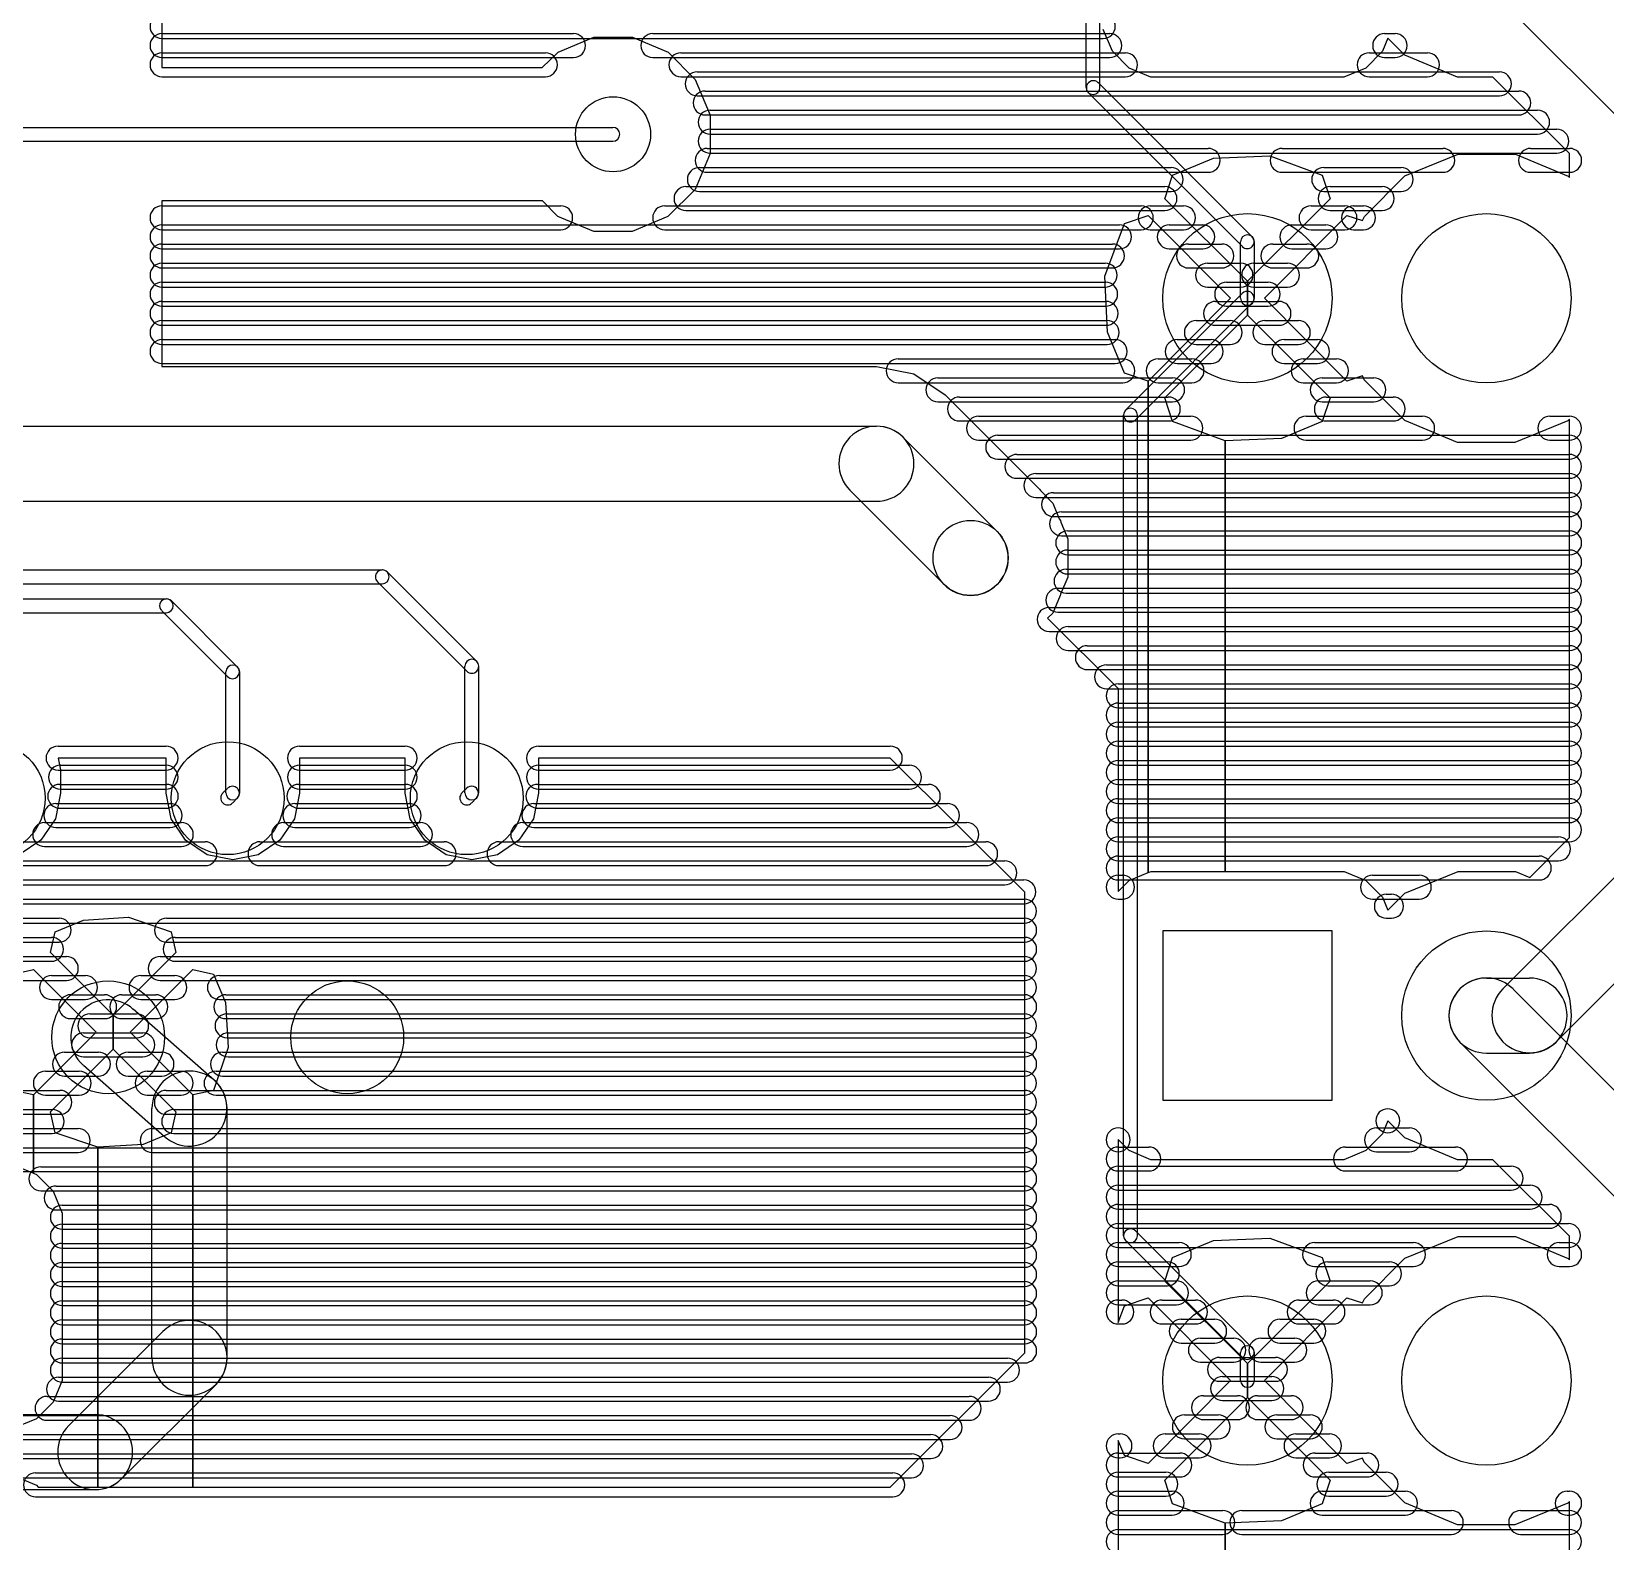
# Model space of a CAD drawing. Extents: x 25909 to 94169, y 14485 to 72115.
# Drawn here: x 76504 to 83089, y 18123 to 24439 of the extents above; entities that cross this region are included whole.
import ezdxf

# ---------------------------------------------------------------- set-up
doc = ezdxf.new("R2010")
doc.units = 0
doc.layers.add('BLACK', color=1, linetype='CONTINUOUS')

msp = doc.modelspace()

# ---------------------------------------------------------------- linework, layer by layer
at = {"layer": 'BLACK'}
for p, q in [((77050, 68150), (77050, 24288)), ((80916, 24205), (80916, 27205)), ((80974, 24205), (80974, 27205)), ((83234, 23986), (82480, 24740)), ((81026, 24356), (80988, 24448)), ((77050, 24430), (78772, 24430)), ((77050, 24430), (78772, 24430)), ((77050, 24410), (80988, 24410)), ((77050, 24410), (80988, 24410)), ((78708, 24353), (78857, 24415)), ((78857, 24415), (79018, 24415)), ((79018, 24415), (79168, 24353)), ((79103, 24430), (81015, 24430)), ((79103, 24430), (81015, 24430)), ((82178, 24411), (82156, 24356)), ((82165, 24430), (82209, 24430)), ((82165, 24430), (82209, 24430)), ((82249, 24340), (82178, 24411)), ((77050, 24350), (78654, 24350)), ((77050, 24350), (78654, 24350)), ((77050, 24330), (78772, 24330)), ((77050, 24330), (78772, 24330)), ((78641, 24288), (78708, 24353)), ((79103, 24330), (81015, 24330)), ((79103, 24330), (81015, 24330)), ((79168, 24353), (79281, 24238)), ((79221, 24350), (81081, 24350)), ((79221, 24350), (81081, 24350)), ((81096, 24286), (81026, 24356)), ((82156, 24356), (82086, 24286)), ((82100, 24350), (82344, 24350)), ((82100, 24350), (82344, 24350)), ((82165, 24330), (82209, 24330)), ((82165, 24330), (82209, 24330)), ((82470, 24248), (82249, 24340)), ((77050, 24288), (78641, 24288)), ((77050, 24250), (78654, 24250)), ((77050, 24250), (78654, 24250)), ((79221, 24250), (81081, 24250)), ((79221, 24250), (81081, 24250)), ((79281, 24238), (79343, 24089)), ((79289, 24270), (82645, 24270)), ((79289, 24270), (82645, 24270)), ((81187, 24248), (81096, 24286)), ((81994, 24248), (81187, 24248)), ((82086, 24286), (81994, 24248)), ((82100, 24250), (82344, 24250)), ((82100, 24250), (82344, 24250)), ((82618, 24248), (82470, 24248)), ((82939, 23928), (82618, 24248)), ((79289, 24170), (82645, 24170)), ((79289, 24170), (82645, 24170)), ((79322, 24190), (82726, 24190)), ((79322, 24190), (82726, 24190)), ((81570, 23539), (80925, 24184)), ((81611, 23580), (80966, 24225)), ((79343, 24110), (82805, 24110)), ((79343, 24110), (82805, 24110)), ((74428, 24038), (78936, 24038)), ((79322, 24090), (82726, 24090)), ((79322, 24090), (82726, 24090)), ((79343, 24089), (79343, 23928)), ((74428, 23980), (78936, 23980)), ((79343, 24030), (82885, 24030)), ((79343, 24030), (82885, 24030)), ((79343, 24010), (82805, 24010)), ((79343, 24010), (82805, 24010)), ((79343, 23928), (79281, 23778)), ((79331, 23950), (81427, 23950)), ((79331, 23950), (81427, 23950)), ((79343, 23930), (82885, 23930)), ((79343, 23930), (82885, 23930)), ((81278, 23838), (81449, 23909)), ((81449, 23909), (81684, 23919)), ((81684, 23919), (81904, 23838)), ((81736, 23950), (82408, 23950)), ((81736, 23950), (82408, 23950)), ((82250, 23835), (82472, 23926)), ((82472, 23926), (82712, 23926)), ((82712, 23926), (82933, 23834)), ((82775, 23950), (82939, 23950)), ((82775, 23950), (82939, 23950)), ((82939, 23828), (82939, 23928)), ((79298, 23870), (81272, 23870)), ((79298, 23870), (81272, 23870)), ((79331, 23850), (81427, 23850)), ((79331, 23850), (81427, 23850)), ((81245, 23739), (81278, 23838)), ((81736, 23850), (82408, 23850)), ((81736, 23850), (82408, 23850)), ((81904, 23838), (81937, 23739)), ((81910, 23870), (82234, 23870)), ((81910, 23870), (82234, 23870)), ((82775, 23850), (82939, 23850)), ((82775, 23850), (82939, 23850)), ((79281, 23778), (79166, 23665)), ((79242, 23790), (81246, 23790)), ((79242, 23790), (81246, 23790)), ((81937, 23790), (82155, 23790)), ((81937, 23790), (82155, 23790)), ((82080, 23665), (82250, 23835)), ((82933, 23834), (82939, 23828)), ((78642, 23730), (77050, 23730)), ((77050, 23730), (77050, 23038)), ((77050, 23710), (78718, 23710)), ((77050, 23710), (78718, 23710)), ((78706, 23665), (78642, 23730)), ((79153, 23710), (81147, 23710)), ((79153, 23710), (81147, 23710)), ((79298, 23770), (81272, 23770)), ((79298, 23770), (81272, 23770)), ((81184, 23710), (81324, 23710)), ((81184, 23710), (81324, 23710)), ((81591, 23394), (81245, 23739)), ((81937, 23739), (81591, 23394)), ((81857, 23710), (81999, 23710)), ((81857, 23710), (81999, 23710)), ((81910, 23770), (82234, 23770)), ((81910, 23770), (82234, 23770)), ((82035, 23710), (82077, 23710)), ((82035, 23710), (82077, 23710)), ((78856, 23603), (78706, 23665)), ((79166, 23665), (79017, 23603)), ((79242, 23690), (81246, 23690)), ((79242, 23690), (81246, 23690)), ((81076, 23636), (81175, 23669)), ((81175, 23669), (81520, 23323)), ((81662, 23323), (82007, 23669)), ((81937, 23690), (82155, 23690)), ((81937, 23690), (82155, 23690)), ((82007, 23669), (82072, 23648)), ((82072, 23648), (82080, 23665)), ((77050, 23630), (81056, 23630)), ((77050, 23630), (81056, 23630)), ((77050, 23610), (78718, 23610)), ((77050, 23610), (78718, 23610)), ((79017, 23603), (78856, 23603)), ((79153, 23610), (81147, 23610)), ((79153, 23610), (81147, 23610)), ((80995, 23416), (81076, 23636)), ((81184, 23610), (81324, 23610)), ((81184, 23610), (81324, 23610)), ((81264, 23630), (81404, 23630)), ((81264, 23630), (81404, 23630)), ((81777, 23630), (81919, 23630)), ((81777, 23630), (81919, 23630)), ((81857, 23610), (81999, 23610)), ((81857, 23610), (81999, 23610)), ((82035, 23610), (82077, 23610)), ((82035, 23610), (82077, 23610)), ((77050, 23550), (81026, 23550)), ((77050, 23550), (81026, 23550)), ((77050, 23530), (81056, 23530)), ((77050, 23530), (81056, 23530)), ((81264, 23530), (81404, 23530)), ((81264, 23530), (81404, 23530)), ((81344, 23550), (81484, 23550)), ((81344, 23550), (81484, 23550)), ((81562, 23323), (81562, 23559)), ((81620, 23323), (81620, 23559)), ((81697, 23550), (81839, 23550)), ((81697, 23550), (81839, 23550)), ((81777, 23530), (81919, 23530)), ((81777, 23530), (81919, 23530)), ((77050, 23470), (80996, 23470)), ((77050, 23470), (80996, 23470)), ((77050, 23450), (81026, 23450)), ((77050, 23450), (81026, 23450)), ((81344, 23450), (81484, 23450)), ((81344, 23450), (81484, 23450)), ((81424, 23470), (81564, 23470)), ((81424, 23470), (81564, 23470)), ((81617, 23470), (81759, 23470)), ((81617, 23470), (81759, 23470)), ((81697, 23450), (81839, 23450)), ((81697, 23450), (81839, 23450)), ((77050, 23390), (80998, 23390)), ((77050, 23390), (80998, 23390)), ((81005, 23181), (80995, 23416)), ((81504, 23390), (81678, 23390)), ((81504, 23390), (81678, 23390)), ((81591, 23252), (81591, 23394)), ((81591, 23394), (81591, 23252)), ((77050, 23370), (80996, 23370)), ((77050, 23370), (80996, 23370)), ((81082, 22856), (81569, 23343)), ((81520, 23323), (81175, 22977)), ((81424, 23370), (81564, 23370)), ((81424, 23370), (81564, 23370)), ((81617, 23370), (81759, 23370)), ((81617, 23370), (81759, 23370)), ((82007, 22977), (81662, 23323)), ((77050, 23310), (81000, 23310)), ((77050, 23310), (81000, 23310)), ((77050, 23290), (80998, 23290)), ((77050, 23290), (80998, 23290)), ((81123, 22815), (81610, 23302)), ((81245, 22907), (81591, 23252)), ((81457, 23310), (81723, 23310)), ((81457, 23310), (81723, 23310)), ((81504, 23290), (81678, 23290)), ((81504, 23290), (81678, 23290)), ((81591, 23252), (81937, 22907)), ((77050, 23230), (81004, 23230)), ((77050, 23230), (81004, 23230)), ((77050, 23210), (81000, 23210)), ((77050, 23210), (81000, 23210)), ((81076, 23010), (81005, 23181)), ((81377, 23230), (81519, 23230)), ((81377, 23230), (81519, 23230)), ((81457, 23210), (81723, 23210)), ((81457, 23210), (81723, 23210)), ((81664, 23230), (81804, 23230)), ((81664, 23230), (81804, 23230)), ((77050, 23150), (81038, 23150)), ((77050, 23150), (81038, 23150)), ((77050, 23130), (81004, 23130)), ((77050, 23130), (81004, 23130)), ((81297, 23150), (81439, 23150)), ((81297, 23150), (81439, 23150)), ((81377, 23130), (81519, 23130)), ((81377, 23130), (81519, 23130)), ((81664, 23130), (81804, 23130)), ((81664, 23130), (81804, 23130)), ((81744, 23150), (81884, 23150)), ((81744, 23150), (81884, 23150)), ((77050, 23050), (81038, 23050)), ((77050, 23050), (81038, 23050)), ((80130, 23070), (81070, 23070)), ((80130, 23070), (81070, 23070)), ((81217, 23070), (81359, 23070)), ((81217, 23070), (81359, 23070)), ((81297, 23050), (81439, 23050)), ((81297, 23050), (81439, 23050)), ((81744, 23050), (81884, 23050)), ((81744, 23050), (81884, 23050)), ((81824, 23070), (81964, 23070)), ((81824, 23070), (81964, 23070)), ((77050, 23038), (80039, 23038)), ((80039, 23038), (80195, 23007)), ((80195, 23007), (80327, 22919)), ((80296, 22990), (81278, 22990)), ((80296, 22990), (81278, 22990)), ((81175, 22977), (81076, 23010)), ((81904, 22990), (82120, 22990)), ((81904, 22990), (82120, 22990)), ((82072, 22999), (82007, 22977)), ((82079, 22982), (82072, 22999)), ((82249, 22812), (82079, 22982)), ((80130, 22970), (81070, 22970)), ((80130, 22970), (81070, 22970)), ((80327, 22919), (80721, 22525)), ((81175, 20921), (81175, 22977)), ((81175, 22977), (81175, 20921)), ((81217, 22970), (81359, 22970)), ((81217, 22970), (81359, 22970)), ((81824, 22970), (81964, 22970)), ((81824, 22970), (81964, 22970)), ((80296, 22890), (81278, 22890)), ((80296, 22890), (81278, 22890)), ((80386, 22910), (81260, 22910)), ((80386, 22910), (81260, 22910)), ((81278, 22808), (81245, 22907)), ((81937, 22907), (81904, 22808)), ((81904, 22890), (82120, 22890)), ((81904, 22890), (82120, 22890)), ((81921, 22910), (82201, 22910)), ((81921, 22910), (82201, 22910)), ((73503, 22788), (80039, 22788)), ((80386, 22810), (81260, 22810)), ((80386, 22810), (81260, 22810)), ((80466, 22830), (81354, 22830)), ((80466, 22830), (81354, 22830)), ((81073, 19402), (81073, 22834)), ((81131, 19402), (81131, 22834)), ((81498, 22727), (81278, 22808)), ((81904, 22808), (81733, 22737)), ((81836, 22830), (82324, 22830)), ((81836, 22830), (82324, 22830)), ((81921, 22810), (82201, 22810)), ((81921, 22810), (82201, 22810)), ((82470, 22720), (82249, 22812)), ((82932, 22811), (82710, 22720)), ((82856, 22830), (82938, 22830)), ((82856, 22830), (82938, 22830)), ((82939, 22818), (82932, 22811)), ((82939, 21067), (82939, 22818)), ((80150, 22742), (80544, 22348)), ((80466, 22730), (81354, 22730)), ((80466, 22730), (81354, 22730)), ((80546, 22750), (82938, 22750)), ((80546, 22750), (82938, 22750)), ((81733, 22737), (81498, 22727)), ((81498, 20926), (81498, 22727)), ((81498, 22727), (81498, 20926)), ((81836, 22730), (82324, 22730)), ((81836, 22730), (82324, 22730)), ((82710, 22720), (82470, 22720)), ((82856, 22730), (82938, 22730)), ((82856, 22730), (82938, 22730)), ((80626, 22670), (82938, 22670)), ((80626, 22670), (82938, 22670)), ((80546, 22650), (82938, 22650)), ((80546, 22650), (82938, 22650)), ((80706, 22590), (82938, 22590)), ((80706, 22590), (82938, 22590)), ((80626, 22570), (82938, 22570)), ((80626, 22570), (82938, 22570)), ((80721, 22525), (80725, 22519)), ((73503, 22474), (80039, 22474)), ((79928, 22520), (80322, 22126)), ((80706, 22490), (82938, 22490)), ((80706, 22490), (82938, 22490)), ((80725, 22519), (80777, 22466)), ((80777, 22466), (80804, 22400)), ((80780, 22510), (82938, 22510)), ((80780, 22510), (82938, 22510)), ((80780, 22410), (82938, 22410)), ((80780, 22410), (82938, 22410)), ((80804, 22400), (80809, 22393)), ((80809, 22393), (80810, 22386)), ((80813, 22430), (82939, 22430)), ((80813, 22430), (82939, 22430)), ((80810, 22386), (80839, 22317)), ((80813, 22330), (82939, 22330)), ((80813, 22330), (82939, 22330)), ((80839, 22350), (82939, 22350)), ((80839, 22350), (82939, 22350)), ((80839, 22317), (80839, 22243)), ((80839, 22270), (82939, 22270)), ((80839, 22270), (82939, 22270)), ((80839, 22250), (82939, 22250)), ((80839, 22250), (82939, 22250)), ((80839, 22243), (80840, 22237)), ((80840, 22237), (80839, 22232)), ((80839, 22232), (80839, 22156)), ((71299, 22187), (77971, 22187)), ((71299, 22129), (77971, 22129)), ((77952, 22137), (78325, 21764)), ((77993, 22178), (78366, 21805)), ((80839, 22156), (80809, 22085)), ((80832, 22190), (82938, 22190)), ((80832, 22190), (82938, 22190)), ((80839, 22170), (82939, 22170)), ((80839, 22170), (82939, 22170)), ((73866, 22066), (77068, 22066)), ((80807, 22080), (80777, 22006)), ((80798, 22110), (82938, 22110)), ((80798, 22110), (82938, 22110)), ((80809, 22082), (80807, 22080)), ((80809, 22085), (80809, 22082)), ((80832, 22090), (82938, 22090)), ((80832, 22090), (82938, 22090)), ((73866, 22008), (77068, 22008)), ((77324, 21741), (77049, 22016)), ((77365, 21782), (77090, 22057)), ((80777, 22006), (80755, 21985)), ((80761, 22030), (82939, 22030)), ((80761, 22030), (82939, 22030)), ((80798, 22010), (82938, 22010)), ((80798, 22010), (82938, 22010)), ((80755, 21985), (81050, 21691)), ((80761, 21930), (82939, 21930)), ((80761, 21930), (82939, 21930)), ((80841, 21950), (82939, 21950)), ((80841, 21950), (82939, 21950)), ((80921, 21870), (82939, 21870)), ((80921, 21870), (82939, 21870)), ((80841, 21850), (82939, 21850)), ((80841, 21850), (82939, 21850)), ((77317, 21254), (77317, 21760)), ((77375, 21254), (77375, 21760)), ((78317, 21254), (78317, 21784)), ((78375, 21254), (78375, 21784)), ((80921, 21770), (82939, 21770)), ((80921, 21770), (82939, 21770)), ((81001, 21790), (82939, 21790)), ((81001, 21790), (82939, 21790)), ((81001, 21690), (82939, 21690)), ((81001, 21690), (82939, 21690)), ((81050, 21710), (82938, 21710)), ((81050, 21710), (82938, 21710)), ((81050, 21691), (81050, 20842)), ((81050, 21630), (82938, 21630)), ((81050, 21630), (82938, 21630)), ((81050, 21610), (82938, 21610)), ((81050, 21610), (82938, 21610)), ((81050, 21550), (82938, 21550)), ((81050, 21550), (82938, 21550)), ((81050, 21530), (82938, 21530)), ((81050, 21530), (82938, 21530)), ((81050, 21470), (82938, 21470)), ((81050, 21470), (82938, 21470)), ((76615, 21450), (77067, 21450)), ((77625, 21450), (78067, 21450)), ((78625, 21450), (80097, 21450)), ((81050, 21450), (82938, 21450)), ((81050, 21450), (82938, 21450)), ((77067, 21400), (76615, 21400)), ((76615, 21400), (76625, 21351)), ((76615, 21350), (77067, 21350)), ((76625, 21370), (77067, 21370)), ((76625, 21351), (76625, 21253)), ((77067, 21253), (77067, 21400)), ((78067, 21400), (77625, 21400)), ((77625, 21400), (77625, 21253)), ((77625, 21370), (78067, 21370)), ((77625, 21350), (78067, 21350)), ((78067, 21253), (78067, 21400)), ((80097, 21400), (78625, 21400)), ((78625, 21400), (78625, 21253)), ((78625, 21370), (80177, 21370)), ((78625, 21350), (80097, 21350)), ((80659, 20839), (80097, 21400)), ((81050, 21390), (82938, 21390)), ((81050, 21390), (82938, 21390)), ((81050, 21370), (82938, 21370)), ((81050, 21370), (82938, 21370)), ((76622, 21290), (77068, 21290)), ((76625, 21270), (77067, 21270)), ((77324, 21273), (77305, 21254)), ((77622, 21290), (78068, 21290)), ((77625, 21270), (78067, 21270)), ((78305, 21254), (78324, 21273)), ((78622, 21290), (80256, 21290)), ((78625, 21270), (80177, 21270)), ((81050, 21310), (82938, 21310)), ((81050, 21310), (82938, 21310)), ((81050, 21290), (82938, 21290)), ((81050, 21290), (82938, 21290)), ((76625, 21253), (76604, 21146)), ((76606, 21210), (77084, 21210)), ((77088, 21146), (77067, 21253)), ((77365, 21232), (77346, 21213)), ((77625, 21253), (77604, 21146)), ((77606, 21210), (78084, 21210)), ((78088, 21146), (78067, 21253)), ((78346, 21213), (78365, 21232)), ((78625, 21253), (78604, 21146)), ((78606, 21210), (80336, 21210)), ((81050, 21230), (82938, 21230)), ((81050, 21230), (82938, 21230)), ((81050, 21210), (82938, 21210)), ((81050, 21210), (82938, 21210)), ((76604, 21146), (76543, 21056)), ((76622, 21190), (77068, 21190)), ((77149, 21056), (77088, 21146)), ((77604, 21146), (77543, 21056)), ((77622, 21190), (78068, 21190)), ((78149, 21056), (78088, 21146)), ((78604, 21146), (78543, 21056)), ((78622, 21190), (80256, 21190)), ((81050, 21150), (82938, 21150)), ((81050, 21150), (82938, 21150)), ((76559, 21130), (77131, 21130)), ((76606, 21110), (77084, 21110)), ((77559, 21130), (78131, 21130)), ((77606, 21110), (78084, 21110)), ((78559, 21130), (80417, 21130)), ((78606, 21110), (80336, 21110)), ((81050, 21130), (82938, 21130)), ((81050, 21130), (82938, 21130)), ((76543, 21056), (76453, 20995)), ((76460, 21050), (77230, 21050)), ((76559, 21030), (77131, 21030)), ((77239, 20995), (77149, 21056)), ((77543, 21056), (77453, 20995)), ((77460, 21050), (78230, 21050)), ((77559, 21030), (78131, 21030)), ((78239, 20995), (78149, 21056)), ((78543, 21056), (78453, 20995)), ((78460, 21050), (80496, 21050)), ((78559, 21030), (80417, 21030)), ((81050, 21070), (82892, 21070)), ((81050, 21070), (82892, 21070)), ((81050, 21050), (82938, 21050)), ((81050, 21050), (82938, 21050)), ((82660, 20435), (83234, 21009)), ((82772, 20901), (82939, 21067)), ((73488, 20970), (80576, 20970)), ((76460, 20950), (77230, 20950)), ((77346, 20974), (77239, 20995)), ((77453, 20995), (77346, 20974)), ((77460, 20950), (78230, 20950)), ((78346, 20974), (78239, 20995)), ((78453, 20995), (78346, 20974)), ((78460, 20950), (80496, 20950)), ((81050, 20990), (82812, 20990)), ((81050, 20990), (82812, 20990)), ((81050, 20970), (82892, 20970)), ((81050, 20970), (82892, 20970)), ((73408, 20890), (80656, 20890)), ((81050, 20910), (81068, 20910)), ((81050, 20910), (81068, 20910)), ((81050, 20890), (82812, 20890)), ((81050, 20890), (82812, 20890)), ((81050, 20842), (81096, 20888)), ((81096, 20888), (81175, 20921)), ((81175, 20921), (81188, 20926)), ((81188, 20926), (81498, 20926)), ((81498, 20926), (81995, 20926)), ((81995, 20926), (82086, 20888)), ((82086, 20888), (82156, 20818)), ((82114, 20910), (82310, 20910)), ((82114, 20910), (82310, 20910)), ((82250, 20835), (82472, 20926)), ((82472, 20926), (82712, 20926)), ((82712, 20926), (82772, 20901)), ((73328, 20810), (80658, 20810)), ((73488, 20870), (80576, 20870)), ((80659, 18912), (80659, 20839)), ((81050, 20810), (81068, 20810)), ((81050, 20810), (81068, 20810)), ((82114, 20810), (82310, 20810)), ((82114, 20810), (82310, 20810)), ((82156, 20818), (82178, 20764)), ((82172, 20830), (82194, 20830)), ((82172, 20830), (82194, 20830)), ((82178, 20764), (82250, 20835)), ((73408, 20790), (80656, 20790)), ((82882, 20213), (83456, 20787)), ((73248, 20730), (76620, 20730)), ((73328, 20710), (80658, 20710)), ((76603, 20673), (76721, 20722)), ((76721, 20722), (76910, 20734)), ((76910, 20734), (77089, 20673)), ((77069, 20730), (80659, 20730)), ((81945, 20677), (81237, 20677)), ((81237, 20677), (81237, 19969)), ((81945, 19969), (81945, 20677)), ((82172, 20730), (82194, 20730)), ((82172, 20730), (82194, 20730)), ((73248, 20630), (76620, 20630)), ((76046, 20650), (76588, 20650)), ((76584, 20586), (76603, 20673)), ((77069, 20630), (80659, 20630)), ((77089, 20673), (77108, 20586)), ((77105, 20650), (80659, 20650)), ((76046, 20550), (76588, 20550)), ((76148, 20570), (76650, 20570)), ((76846, 20324), (76584, 20586)), ((77108, 20586), (76846, 20324)), ((77042, 20570), (80658, 20570)), ((77105, 20550), (80659, 20550)), ((76426, 20496), (76513, 20515)), ((76513, 20515), (76775, 20253)), ((76588, 20490), (76730, 20490)), ((76917, 20253), (77179, 20515)), ((76962, 20490), (77104, 20490)), ((77179, 20515), (77266, 20496)), ((77266, 20496), (77315, 20378)), ((77290, 20490), (80658, 20490)), ((82591, 20480), (82771, 20480)), ((76148, 20470), (76650, 20470)), ((77042, 20470), (80658, 20470)), ((83456, 19680), (82702, 20434)), ((76588, 20390), (76730, 20390)), ((76668, 20410), (76810, 20410)), ((76882, 20410), (77024, 20410)), ((77268, 20052), (76929, 20350)), ((76962, 20390), (77104, 20390)), ((77290, 20390), (80658, 20390)), ((77315, 20378), (77327, 20189)), ((77317, 20410), (80659, 20410)), ((76668, 20310), (76810, 20310)), ((76748, 20330), (76944, 20330)), ((76846, 20182), (76846, 20324)), ((76846, 20324), (76846, 20182)), ((76882, 20310), (77024, 20310)), ((77317, 20310), (80659, 20310)), ((77322, 20330), (80658, 20330)), ((76775, 20253), (76513, 19991)), ((76722, 20250), (76970, 20250)), ((76748, 20230), (76944, 20230)), ((77179, 19991), (76917, 20253)), ((77322, 20230), (80658, 20230)), ((77327, 20250), (80659, 20250)), ((76584, 19920), (76846, 20182)), ((76642, 20170), (76784, 20170)), ((76846, 20182), (77108, 19920)), ((76908, 20170), (77050, 20170)), ((77327, 20189), (77266, 20010)), ((77303, 20170), (80659, 20170)), ((83234, 19458), (82480, 20212)), ((82591, 20166), (82771, 20166)), ((76562, 20090), (76704, 20090)), ((76722, 20150), (76970, 20150)), ((77061, 19816), (76722, 20114)), ((76988, 20090), (77130, 20090)), ((77276, 20090), (80658, 20090)), ((77327, 20150), (80659, 20150)), ((76642, 20070), (76784, 20070)), ((76908, 20070), (77050, 20070)), ((77303, 20070), (80659, 20070)), ((76253, 20010), (76623, 20010)), ((76513, 19991), (76426, 20010)), ((76513, 19664), (76513, 19991)), ((76513, 19991), (76513, 19664)), ((76562, 19990), (76704, 19990)), ((76988, 19990), (77130, 19990)), ((77068, 20010), (80658, 20010)), ((77266, 20010), (77179, 19991)), ((77179, 18350), (77179, 19991)), ((77179, 19991), (77179, 18350)), ((77276, 19990), (80658, 19990)), ((81237, 19969), (81945, 19969)), ((76253, 19930), (76591, 19930)), ((76253, 19910), (76623, 19910)), ((76603, 19833), (76584, 19920)), ((77008, 18892), (77008, 19934)), ((77068, 19910), (80658, 19910)), ((77108, 19920), (77089, 19833)), ((77099, 19930), (80659, 19930)), ((77322, 18892), (77322, 19934)), ((76253, 19850), (76699, 19850)), ((76253, 19830), (76591, 19830)), ((76782, 19772), (76603, 19833)), ((77089, 19833), (76971, 19784)), ((77009, 19850), (80659, 19850)), ((77099, 19830), (80659, 19830)), ((82156, 19828), (82086, 19758)), ((82131, 19853), (82269, 19853)), ((82131, 19853), (82269, 19853)), ((82178, 19883), (82156, 19828)), ((82249, 19812), (82178, 19883)), ((76253, 19770), (80659, 19770)), ((76971, 19784), (76782, 19772)), ((76782, 18350), (76782, 19772)), ((76782, 19772), (76782, 18350)), ((81096, 19758), (81050, 19804)), ((81050, 19804), (81050, 19039)), ((81050, 19773), (81178, 19773)), ((81050, 19773), (81178, 19773)), ((81187, 19720), (81096, 19758)), ((82086, 19758), (81994, 19720)), ((82001, 19773), (82461, 19773)), ((82001, 19773), (82461, 19773)), ((82470, 19720), (82249, 19812)), ((76253, 19750), (76699, 19750)), ((76434, 19696), (76513, 19664)), ((76543, 19690), (80659, 19690)), ((77009, 19750), (80659, 19750)), ((81050, 19693), (82694, 19693)), ((81050, 19693), (82694, 19693)), ((81994, 19720), (81187, 19720)), ((82131, 19753), (82269, 19753)), ((82131, 19753), (82269, 19753)), ((82618, 19720), (82470, 19720)), ((82939, 19400), (82618, 19720)), ((76253, 19670), (80659, 19670)), ((76513, 19664), (76525, 19658)), ((76525, 19658), (76595, 19588)), ((81050, 19673), (81178, 19673)), ((81050, 19673), (81178, 19673)), ((82001, 19673), (82461, 19673)), ((82001, 19673), (82461, 19673)), ((76543, 19590), (80659, 19590)), ((76595, 19588), (76633, 19496)), ((76607, 19610), (80659, 19610)), ((81050, 19613), (82774, 19613)), ((81050, 19613), (82774, 19613)), ((81050, 19593), (82694, 19593)), ((81050, 19593), (82694, 19593)), ((76607, 19510), (80659, 19510)), ((76633, 19530), (80659, 19530)), ((76633, 19496), (76633, 18797)), ((81050, 19533), (82854, 19533)), ((81050, 19533), (82854, 19533)), ((81050, 19513), (82774, 19513)), ((81050, 19513), (82774, 19513)), ((76633, 19450), (80659, 19450)), ((76633, 19430), (80659, 19430)), ((81050, 19453), (82934, 19453)), ((81050, 19453), (82934, 19453)), ((81050, 19433), (82854, 19433)), ((81050, 19433), (82854, 19433)), ((76633, 19370), (80659, 19370)), ((81050, 19373), (81306, 19373)), ((81050, 19373), (81306, 19373)), ((81569, 18894), (81082, 19381)), ((81610, 18935), (81123, 19422)), ((81278, 19311), (81449, 19382)), ((81449, 19382), (81684, 19392)), ((81684, 19392), (81904, 19311)), ((81872, 19373), (82286, 19373)), ((81872, 19373), (82286, 19373)), ((82250, 19308), (82472, 19399)), ((82472, 19399), (82712, 19399)), ((82712, 19399), (82933, 19307)), ((82895, 19373), (82939, 19373)), ((82895, 19373), (82939, 19373)), ((82939, 19301), (82939, 19400)), ((76633, 19350), (80659, 19350)), ((81050, 19353), (82934, 19353)), ((81050, 19353), (82934, 19353)), ((81245, 19212), (81278, 19311)), ((81904, 19311), (81937, 19212)), ((82080, 19138), (82250, 19308)), ((82933, 19307), (82939, 19301)), ((76633, 19290), (80659, 19290)), ((76633, 19270), (80659, 19270)), ((81050, 19293), (81256, 19293)), ((81050, 19293), (81256, 19293)), ((81050, 19273), (81306, 19273)), ((81050, 19273), (81306, 19273)), ((81872, 19273), (82286, 19273)), ((81872, 19273), (82286, 19273)), ((81927, 19293), (82185, 19293)), ((81927, 19293), (82185, 19293)), ((82895, 19273), (82939, 19273)), ((82895, 19273), (82939, 19273)), ((76633, 19210), (80659, 19210)), ((76633, 19190), (80659, 19190)), ((81050, 19213), (81294, 19213)), ((81050, 19213), (81294, 19213)), ((81050, 19193), (81256, 19193)), ((81050, 19193), (81256, 19193)), ((81591, 18867), (81245, 19212)), ((81937, 19212), (81591, 18867)), ((81887, 19213), (82105, 19213)), ((81887, 19213), (82105, 19213)), ((81927, 19193), (82185, 19193)), ((81927, 19193), (82185, 19193)), ((76633, 19130), (80659, 19130)), ((76633, 19110), (80659, 19110)), ((81050, 19133), (81066, 19133)), ((81050, 19133), (81066, 19133)), ((81050, 19113), (81294, 19113)), ((81050, 19113), (81294, 19113)), ((81050, 19039), (81076, 19109)), ((81076, 19109), (81175, 19142)), ((81175, 19142), (81520, 18796)), ((81234, 19133), (81374, 19133)), ((81234, 19133), (81374, 19133)), ((81662, 18796), (82007, 19142)), ((81807, 19133), (81949, 19133)), ((81807, 19133), (81949, 19133)), ((81887, 19113), (82105, 19113)), ((81887, 19113), (82105, 19113)), ((82007, 19142), (82072, 19121)), ((82072, 19121), (82080, 19138)), ((76633, 19050), (80659, 19050)), ((81050, 19033), (81066, 19033)), ((81050, 19033), (81066, 19033)), ((81234, 19033), (81374, 19033)), ((81234, 19033), (81374, 19033)), ((81314, 19053), (81454, 19053)), ((81314, 19053), (81454, 19053)), ((81727, 19053), (81869, 19053)), ((81727, 19053), (81869, 19053)), ((81807, 19033), (81949, 19033)), ((81807, 19033), (81949, 19033)), ((76633, 19030), (80659, 19030)), ((76633, 18970), (80659, 18970)), ((76660, 18608), (77054, 19002)), ((81394, 18973), (81534, 18973)), ((81394, 18973), (81534, 18973)), ((81647, 18973), (81789, 18973)), ((81647, 18973), (81789, 18973)), ((76633, 18950), (80659, 18950)), ((80097, 18350), (80659, 18912)), ((81314, 18953), (81454, 18953)), ((81314, 18953), (81454, 18953)), ((81562, 18797), (81562, 18913)), ((81620, 18797), (81620, 18913)), ((81727, 18953), (81869, 18953)), ((81727, 18953), (81869, 18953)), ((76633, 18890), (80587, 18890)), ((76633, 18870), (80659, 18870)), ((81394, 18873), (81534, 18873)), ((81394, 18873), (81534, 18873)), ((81474, 18893), (81708, 18893)), ((81474, 18893), (81708, 18893)), ((81591, 18725), (81591, 18867)), ((81591, 18867), (81591, 18725)), ((81647, 18873), (81789, 18873)), ((81647, 18873), (81789, 18873)), ((76633, 18797), (76595, 18706)), ((76617, 18810), (80507, 18810)), ((76633, 18790), (80587, 18790)), ((76882, 18386), (77276, 18780)), ((81520, 18796), (81175, 18450)), ((81474, 18793), (81708, 18793)), ((81474, 18793), (81708, 18793)), ((81487, 18813), (81693, 18813)), ((81487, 18813), (81693, 18813)), ((82007, 18450), (81662, 18796)), ((76595, 18706), (76525, 18636)), ((76569, 18730), (80427, 18730)), ((76617, 18710), (80507, 18710)), ((81245, 18380), (81591, 18725)), ((81407, 18733), (81549, 18733)), ((81407, 18733), (81549, 18733)), ((81487, 18713), (81693, 18713)), ((81487, 18713), (81693, 18713)), ((81591, 18725), (81937, 18380)), ((81634, 18733), (81774, 18733)), ((81634, 18733), (81774, 18733)), ((70866, 18654), (76770, 18654)), ((76525, 18636), (76433, 18598)), ((76437, 18650), (80347, 18650)), ((81327, 18653), (81469, 18653)), ((81327, 18653), (81469, 18653)), ((81714, 18653), (81854, 18653)), ((81714, 18653), (81854, 18653)), ((28466, 18570), (80266, 18570)), ((76569, 18630), (80427, 18630)), ((81050, 18573), (81058, 18573)), ((81050, 18573), (81058, 18573)), ((81247, 18573), (81389, 18573)), ((81247, 18573), (81389, 18573)), ((81407, 18633), (81549, 18633)), ((81407, 18633), (81549, 18633)), ((81634, 18633), (81774, 18633)), ((81634, 18633), (81774, 18633)), ((81794, 18573), (81934, 18573)), ((81794, 18573), (81934, 18573)), ((76437, 18550), (80347, 18550)), ((81076, 18483), (81050, 18546)), ((81050, 18546), (81050, 16315)), ((81327, 18553), (81469, 18553)), ((81327, 18553), (81469, 18553)), ((81714, 18553), (81854, 18553)), ((81714, 18553), (81854, 18553)), ((28466, 18470), (80266, 18470)), ((28546, 18490), (80186, 18490)), ((81050, 18493), (81308, 18493)), ((81050, 18493), (81308, 18493)), ((81050, 18473), (81058, 18473)), ((81050, 18473), (81058, 18473)), ((81175, 18450), (81076, 18483)), ((81247, 18473), (81389, 18473)), ((81247, 18473), (81389, 18473)), ((81794, 18473), (81934, 18473)), ((81794, 18473), (81934, 18473)), ((81874, 18493), (82090, 18493)), ((81874, 18493), (82090, 18493)), ((82072, 18472), (82007, 18450)), ((82079, 18455), (82072, 18472)), ((82249, 18285), (82079, 18455)), ((28546, 18390), (80186, 18390)), ((76434, 18396), (76525, 18358)), ((76521, 18410), (80107, 18410)), ((81050, 18413), (81250, 18413)), ((81050, 18413), (81250, 18413)), ((81050, 18393), (81308, 18393)), ((81050, 18393), (81308, 18393)), ((81278, 18281), (81245, 18380)), ((81874, 18393), (82090, 18393)), ((81874, 18393), (82090, 18393)), ((81937, 18380), (81904, 18281)), ((81931, 18413), (82171, 18413)), ((81931, 18413), (82171, 18413)), ((70866, 18340), (76770, 18340)), ((76521, 18310), (80107, 18310)), ((76525, 18358), (76532, 18350)), ((76532, 18350), (76782, 18350)), ((76782, 18350), (77179, 18350)), ((77179, 18350), (80097, 18350)), ((81050, 18333), (81276, 18333)), ((81050, 18333), (81276, 18333)), ((81050, 18313), (81250, 18313)), ((81050, 18313), (81250, 18313)), ((81904, 18333), (82252, 18333)), ((81904, 18333), (82252, 18333)), ((81931, 18313), (82171, 18313)), ((81931, 18313), (82171, 18313)), ((82929, 18333), (82939, 18333)), ((82929, 18333), (82939, 18333)), ((81050, 18253), (81488, 18253)), ((81050, 18253), (81488, 18253)), ((81498, 18200), (81278, 18281)), ((81568, 18253), (82444, 18253)), ((81568, 18253), (82444, 18253)), ((81904, 18281), (81733, 18210)), ((82470, 18193), (82249, 18285)), ((82932, 18284), (82710, 18193)), ((82734, 18253), (82938, 18253)), ((82734, 18253), (82938, 18253)), ((82939, 18291), (82932, 18284)), ((82939, 16658), (82939, 18291)), ((81050, 18233), (81276, 18233)), ((81050, 18233), (81276, 18233)), ((81733, 18210), (81498, 18200)), ((81498, 16399), (81498, 18200)), ((81498, 18200), (81498, 16399)), ((81904, 18233), (82252, 18233)), ((81904, 18233), (82252, 18233)), ((82710, 18193), (82470, 18193)), ((82929, 18233), (82939, 18233)), ((82929, 18233), (82939, 18233)), ((81050, 18173), (82938, 18173)), ((81050, 18173), (82938, 18173)), ((81050, 18153), (81488, 18153)), ((81050, 18153), (81488, 18153)), ((81568, 18153), (82444, 18153)), ((81568, 18153), (82444, 18153)), ((82734, 18153), (82938, 18153)), ((82734, 18153), (82938, 18153))]:
    msp.add_line(p, q, dxfattribs=at)
for centre, radius in [((78937, 24009), 157), ((81591, 23323), 354), ((82591, 23323), 354), ((80433, 22237), 157), ((76325, 21232), 236), ((77325, 21232), 236), ((78325, 21232), 236), ((82591, 20323), 354), ((76825, 20232), 236), ((77825, 20232), 236), ((81591, 18796), 354), ((82591, 18796), 354)]:
    msp.add_circle(centre, radius, dxfattribs=at)
for centre, radius, start, end in [((77050, 24460), 50, 90, 270), ((77050, 24460), 50, 90, 270), ((80988, 24460), 50, 270, 450), ((80988, 24460), 50, 270, 450), ((77050, 24380), 50, 90, 270), ((77050, 24380), 50, 90, 270), ((78772, 24380), 50, 270, 450), ((78772, 24380), 50, 270, 450), ((79103, 24380), 50, 90, 270), ((79103, 24380), 50, 90, 270), ((81015, 24380), 50, 270, 450), ((81015, 24380), 50, 270, 450), ((82165, 24380), 50, 90, 270), ((82165, 24380), 50, 90, 270), ((82209, 24380), 50, 270, 450), ((82209, 24380), 50, 270, 450), ((77050, 24300), 50, 90, 270), ((77050, 24300), 50, 90, 270), ((78654, 24300), 50, 270, 450), ((78654, 24300), 50, 270, 450), ((79221, 24300), 50, 90, 270), ((79221, 24300), 50, 90, 270), ((81081, 24300), 50, 270, 450), ((81081, 24300), 50, 270, 450), ((82100, 24300), 50, 90, 270), ((82100, 24300), 50, 90, 270), ((82344, 24300), 50, 270, 450), ((82344, 24300), 50, 270, 450), ((79289, 24220), 50, 90, 270), ((79289, 24220), 50, 90, 270), ((80946, 24204), 29, 405, 585), ((82645, 24220), 50, 270, 450), ((82645, 24220), 50, 270, 450), ((79322, 24140), 50, 90, 270), ((79322, 24140), 50, 90, 270), ((80945, 24205), 29, 180, 360), ((82726, 24140), 50, 270, 450), ((82726, 24140), 50, 270, 450), ((79343, 24060), 50, 90, 270), ((79343, 24060), 50, 90, 270), ((82805, 24060), 50, 270, 450), ((82805, 24060), 50, 270, 450), ((78936, 24009), 29, 270, 450), ((79343, 23980), 50, 90, 270), ((79343, 23980), 50, 90, 270), ((82885, 23980), 50, 270, 450), ((82885, 23980), 50, 270, 450), ((79331, 23900), 50, 90, 270), ((79331, 23900), 50, 90, 270), ((81427, 23900), 50, 270, 450), ((81427, 23900), 50, 270, 450), ((81736, 23900), 50, 90, 270), ((81736, 23900), 50, 90, 270), ((82408, 23900), 50, 270, 450), ((82408, 23900), 50, 270, 450), ((82775, 23900), 50, 90, 270), ((82775, 23900), 50, 90, 270), ((82939, 23900), 50, 270, 450), ((82939, 23900), 50, 270, 450), ((79298, 23820), 50, 90, 270), ((79298, 23820), 50, 90, 270), ((81272, 23820), 50, 270, 450), ((81272, 23820), 50, 270, 450), ((81910, 23820), 50, 90, 270), ((81910, 23820), 50, 90, 270), ((82234, 23820), 50, 270, 450), ((82234, 23820), 50, 270, 450), ((79242, 23740), 50, 90, 270), ((79242, 23740), 50, 90, 270), ((81246, 23740), 50, 270, 450), ((81246, 23740), 50, 270, 450), ((81937, 23740), 50, 90, 270), ((81937, 23740), 50, 90, 270), ((82155, 23740), 50, 270, 450), ((82155, 23740), 50, 270, 450), ((77050, 23660), 50, 90, 270), ((77050, 23660), 50, 90, 270), ((78718, 23660), 50, 270, 450), ((78718, 23660), 50, 270, 450), ((79153, 23660), 50, 90, 270), ((79153, 23660), 50, 90, 270), ((81184, 23660), 50, 90, 270), ((81184, 23660), 50, 90, 270), ((81147, 23660), 50, 270, 450), ((81147, 23660), 50, 270, 450), ((81324, 23660), 50, 270, 450), ((81324, 23660), 50, 270, 450), ((81857, 23660), 50, 90, 270), ((81857, 23660), 50, 90, 270), ((82035, 23660), 50, 90, 270), ((82035, 23660), 50, 90, 270), ((81999, 23660), 50, 270, 450), ((81999, 23660), 50, 270, 450), ((82077, 23660), 50, 270, 450), ((82077, 23660), 50, 270, 450), ((77050, 23580), 50, 90, 270), ((77050, 23580), 50, 90, 270), ((81056, 23580), 50, 270, 450), ((81056, 23580), 50, 270, 450), ((81264, 23580), 50, 90, 270), ((81264, 23580), 50, 90, 270), ((81404, 23580), 50, 270, 450), ((81404, 23580), 50, 270, 450), ((81591, 23559), 29, 360, 540), ((81590, 23560), 29, 225, 405), ((81777, 23580), 50, 90, 270), ((81777, 23580), 50, 90, 270), ((81919, 23580), 50, 270, 450), ((81919, 23580), 50, 270, 450), ((77050, 23500), 50, 90, 270), ((77050, 23500), 50, 90, 270), ((81026, 23500), 50, 270, 450), ((81026, 23500), 50, 270, 450), ((81344, 23500), 50, 90, 270), ((81344, 23500), 50, 90, 270), ((81484, 23500), 50, 270, 450), ((81484, 23500), 50, 270, 450), ((81697, 23500), 50, 90, 270), ((81697, 23500), 50, 90, 270), ((81839, 23500), 50, 270, 450), ((81839, 23500), 50, 270, 450), ((77050, 23420), 50, 90, 270), ((77050, 23420), 50, 90, 270), ((80996, 23420), 50, 270, 450), ((80996, 23420), 50, 270, 450), ((81424, 23420), 50, 90, 270), ((81424, 23420), 50, 90, 270), ((81564, 23420), 50, 270, 450), ((81564, 23420), 50, 270, 450), ((81617, 23420), 50, 90, 270), ((81617, 23420), 50, 90, 270), ((81759, 23420), 50, 270, 450), ((81759, 23420), 50, 270, 450), ((77050, 23340), 50, 90, 270), ((77050, 23340), 50, 90, 270), ((80998, 23340), 50, 270, 450), ((80998, 23340), 50, 270, 450), ((81504, 23340), 50, 90, 270), ((81504, 23340), 50, 90, 270), ((81678, 23340), 50, 270, 450), ((81678, 23340), 50, 270, 450), ((81591, 23323), 29, 180, 360), ((81590, 23323), 29, 315, 495), ((77050, 23260), 50, 90, 270), ((77050, 23260), 50, 90, 270), ((81000, 23260), 50, 270, 450), ((81000, 23260), 50, 270, 450), ((81457, 23260), 50, 90, 270), ((81457, 23260), 50, 90, 270), ((81723, 23260), 50, 270, 450), ((81723, 23260), 50, 270, 450), ((77050, 23180), 50, 90, 270), ((77050, 23180), 50, 90, 270), ((81004, 23180), 50, 270, 450), ((81004, 23180), 50, 270, 450), ((81377, 23180), 50, 90, 270), ((81377, 23180), 50, 90, 270), ((81519, 23180), 50, 270, 450), ((81519, 23180), 50, 270, 450), ((81664, 23180), 50, 90, 270), ((81664, 23180), 50, 90, 270), ((81804, 23180), 50, 270, 450), ((81804, 23180), 50, 270, 450), ((77050, 23100), 50, 90, 270), ((77050, 23100), 50, 90, 270), ((81038, 23100), 50, 270, 450), ((81038, 23100), 50, 270, 450), ((81297, 23100), 50, 90, 270), ((81297, 23100), 50, 90, 270), ((81439, 23100), 50, 270, 450), ((81439, 23100), 50, 270, 450), ((81744, 23100), 50, 90, 270), ((81744, 23100), 50, 90, 270), ((81884, 23100), 50, 270, 450), ((81884, 23100), 50, 270, 450), ((80130, 23020), 50, 90, 270), ((80130, 23020), 50, 90, 270), ((81070, 23020), 50, 270, 450), ((81070, 23020), 50, 270, 450), ((81217, 23020), 50, 90, 270), ((81217, 23020), 50, 90, 270), ((81359, 23020), 50, 270, 450), ((81359, 23020), 50, 270, 450), ((81824, 23020), 50, 90, 270), ((81824, 23020), 50, 90, 270), ((81964, 23020), 50, 270, 450), ((81964, 23020), 50, 270, 450), ((80296, 22940), 50, 90, 270), ((80296, 22940), 50, 90, 270), ((81278, 22940), 50, 270, 450), ((81278, 22940), 50, 270, 450), ((81904, 22940), 50, 90, 270), ((81904, 22940), 50, 90, 270), ((82120, 22940), 50, 270, 450), ((82120, 22940), 50, 270, 450), ((80386, 22860), 50, 90, 270), ((80386, 22860), 50, 90, 270), ((81102, 22834), 29, 360, 540), ((81102, 22835), 29, 135, 315), ((81260, 22860), 50, 270, 450), ((81260, 22860), 50, 270, 450), ((81921, 22860), 50, 90, 270), ((81921, 22860), 50, 90, 270), ((82201, 22860), 50, 270, 450), ((82201, 22860), 50, 270, 450), ((80039, 22631), 157, 45, 225), ((80039, 22631), 157, 270, 450), ((80466, 22780), 50, 90, 270), ((80466, 22780), 50, 90, 270), ((81354, 22780), 50, 270, 450), ((81354, 22780), 50, 270, 450), ((81836, 22780), 50, 90, 270), ((81836, 22780), 50, 90, 270), ((82324, 22780), 50, 270, 450), ((82324, 22780), 50, 270, 450), ((82856, 22780), 50, 90, 270), ((82856, 22780), 50, 90, 270), ((82938, 22780), 50, 270, 450), ((82938, 22780), 50, 270, 450), ((80546, 22700), 50, 90, 270), ((80546, 22700), 50, 90, 270), ((82938, 22700), 50, 270, 450), ((82938, 22700), 50, 270, 450), ((80626, 22620), 50, 90, 270), ((80626, 22620), 50, 90, 270), ((82938, 22620), 50, 270, 450), ((82938, 22620), 50, 270, 450), ((80706, 22540), 50, 90, 270), ((80706, 22540), 50, 90, 270), ((82938, 22540), 50, 270, 450), ((82938, 22540), 50, 270, 450), ((80780, 22460), 50, 90, 270), ((80780, 22460), 50, 90, 270), ((82938, 22460), 50, 270, 450), ((82938, 22460), 50, 270, 450), ((80813, 22380), 50, 90, 270), ((80813, 22380), 50, 90, 270), ((82939, 22380), 50, 270, 450), ((82939, 22380), 50, 270, 450), ((80433, 22237), 157, 225, 405), ((80839, 22300), 50, 90, 270), ((80839, 22300), 50, 90, 270), ((82939, 22300), 50, 270, 450), ((82939, 22300), 50, 270, 450), ((80839, 22220), 50, 90, 270), ((80839, 22220), 50, 90, 270), ((82939, 22220), 50, 270, 450), ((82939, 22220), 50, 270, 450), ((77972, 22158), 29, 45, 225), ((77971, 22158), 29, 270, 450), ((80832, 22140), 50, 90, 270), ((80832, 22140), 50, 90, 270), ((82938, 22140), 50, 270, 450), ((82938, 22140), 50, 270, 450), ((77069, 22037), 29, 405, 585), ((77068, 22037), 29, 270, 450), ((80798, 22060), 50, 90, 270), ((80798, 22060), 50, 90, 270), ((82938, 22060), 50, 270, 450), ((82938, 22060), 50, 270, 450), ((80761, 21980), 50, 90, 270), ((80761, 21980), 50, 90, 270), ((82939, 21980), 50, 270, 450), ((82939, 21980), 50, 270, 450), ((80841, 21900), 50, 90, 270), ((80841, 21900), 50, 90, 270), ((82939, 21900), 50, 270, 450), ((82939, 21900), 50, 270, 450), ((80921, 21820), 50, 90, 270), ((80921, 21820), 50, 90, 270), ((82939, 21820), 50, 270, 450), ((82939, 21820), 50, 270, 450), ((78346, 21784), 29, 360, 540), ((78346, 21784), 29, 225, 405), ((77346, 21760), 29, 360, 540), ((77345, 21761), 29, 225, 405), ((81001, 21740), 50, 90, 270), ((81001, 21740), 50, 90, 270), ((82939, 21740), 50, 270, 450), ((82939, 21740), 50, 270, 450), ((81050, 21660), 50, 90, 270), ((81050, 21660), 50, 90, 270), ((82938, 21660), 50, 270, 450), ((82938, 21660), 50, 270, 450), ((81050, 21580), 50, 90, 270), ((81050, 21580), 50, 90, 270), ((82938, 21580), 50, 270, 450), ((82938, 21580), 50, 270, 450), ((81050, 21500), 50, 90, 270), ((81050, 21500), 50, 90, 270), ((82938, 21500), 50, 270, 450), ((82938, 21500), 50, 270, 450), ((81050, 21420), 50, 90, 270), ((81050, 21420), 50, 90, 270), ((82938, 21420), 50, 270, 450), ((82938, 21420), 50, 270, 450), ((76615, 21400), 50, 90, 270), ((77067, 21400), 50, 270, 450), ((77625, 21400), 50, 90, 270), ((78067, 21400), 50, 270, 450), ((78625, 21400), 50, 90, 270), ((80097, 21400), 50, 270, 450), ((76625, 21320), 50, 90, 270), ((77067, 21320), 50, 270, 450), ((77625, 21320), 50, 90, 270), ((78067, 21320), 50, 270, 450), ((78625, 21320), 50, 90, 270), ((80177, 21320), 50, 270, 450), ((81050, 21340), 50, 90, 270), ((81050, 21340), 50, 90, 270), ((82938, 21340), 50, 270, 450), ((82938, 21340), 50, 270, 450), ((76622, 21240), 50, 90, 270), ((77068, 21240), 50, 270, 450), ((77345, 21253), 29, -45, 135), ((77622, 21240), 50, 90, 270), ((78068, 21240), 50, 270, 450), ((78345, 21253), 29, 315, 495), ((78622, 21240), 50, 90, 270), ((80256, 21240), 50, 270, 450), ((81050, 21260), 50, 90, 270), ((81050, 21260), 50, 90, 270), ((82938, 21260), 50, 270, 450), ((82938, 21260), 50, 270, 450), ((76606, 21160), 50, 90, 270), ((77084, 21160), 50, 270, 450), ((77325, 21233), 29, 135, 315), ((77346, 21254), 29, 180, 360), ((77606, 21160), 50, 90, 270), ((78084, 21160), 50, 270, 450), ((78325, 21233), 29, 135, 315), ((78346, 21254), 29, 180, 360), ((78606, 21160), 50, 90, 270), ((80336, 21160), 50, 270, 450), ((81050, 21180), 50, 90, 270), ((81050, 21180), 50, 90, 270), ((82938, 21180), 50, 270, 450), ((82938, 21180), 50, 270, 450), ((81050, 21100), 50, 90, 270), ((81050, 21100), 50, 90, 270), ((82938, 21100), 50, 270, 450), ((82938, 21100), 50, 270, 450), ((76559, 21080), 50, 90, 270), ((77131, 21080), 50, 270, 450), ((77559, 21080), 50, 90, 270), ((78131, 21080), 50, 270, 450), ((78559, 21080), 50, 90, 270), ((80417, 21080), 50, 270, 450), ((77230, 21000), 50, 270, 450), ((77460, 21000), 50, 90, 270), ((78230, 21000), 50, 270, 450), ((78460, 21000), 50, 90, 270), ((80496, 21000), 50, 270, 450), ((81050, 21020), 50, 90, 270), ((81050, 21020), 50, 90, 270), ((82892, 21020), 50, 270, 450), ((82892, 21020), 50, 270, 450), ((80576, 20920), 50, 270, 450), ((81050, 20940), 50, 90, 270), ((81050, 20940), 50, 90, 270), ((82812, 20940), 50, 270, 450), ((82812, 20940), 50, 270, 450), ((80656, 20840), 50, 270, 450), ((81050, 20860), 50, 90, 270), ((81050, 20860), 50, 90, 270), ((81068, 20860), 50, 270, 450), ((81068, 20860), 50, 270, 450), ((82114, 20860), 50, 90, 270), ((82114, 20860), 50, 90, 270), ((82310, 20860), 50, 270, 450), ((82310, 20860), 50, 270, 450), ((80658, 20760), 50, 270, 450), ((82172, 20780), 50, 90, 270), ((82172, 20780), 50, 90, 270), ((82194, 20780), 50, 270, 450), ((82194, 20780), 50, 270, 450), ((76620, 20680), 50, 270, 450), ((77069, 20680), 50, 90, 270), ((80659, 20680), 50, 270, 450), ((76588, 20600), 50, 270, 450), ((77105, 20600), 50, 90, 270), ((80659, 20600), 50, 270, 450), ((76650, 20520), 50, 270, 450), ((77042, 20520), 50, 90, 270), ((80658, 20520), 50, 270, 450), ((76588, 20440), 50, 90, 270), ((76730, 20440), 50, 270, 450), ((76962, 20440), 50, 90, 270), ((77104, 20440), 50, 270, 450), ((77290, 20440), 50, 90, 270), ((80658, 20440), 50, 270, 450), ((82591, 20323), 157, 90, 270), ((82591, 20323), 157, 405, 585), ((82771, 20323), 157, 270, 450), ((82771, 20324), 157, 135, 315), ((76668, 20360), 50, 90, 270), ((76825, 20232), 157, 408, 588), ((76810, 20360), 50, 270, 450), ((76882, 20360), 50, 90, 270), ((77024, 20360), 50, 270, 450), ((77317, 20360), 50, 90, 270), ((80659, 20360), 50, 270, 450), ((76748, 20280), 50, 90, 270), ((76944, 20280), 50, 270, 450), ((77322, 20280), 50, 90, 270), ((80658, 20280), 50, 270, 450), ((76722, 20200), 50, 90, 270), ((76970, 20200), 50, 270, 450), ((77327, 20200), 50, 90, 270), ((80659, 20200), 50, 270, 450), ((76642, 20120), 50, 90, 270), ((76784, 20120), 50, 270, 450), ((76908, 20120), 50, 90, 270), ((77050, 20120), 50, 270, 450), ((77303, 20120), 50, 90, 270), ((80659, 20120), 50, 270, 450), ((76562, 20040), 50, 90, 270), ((76704, 20040), 50, 270, 450), ((76988, 20040), 50, 90, 270), ((77165, 19934), 157, 360, 540), ((77130, 20040), 50, 270, 450), ((77276, 20040), 50, 90, 270), ((80658, 20040), 50, 270, 450), ((77165, 19934), 157, 228, 408), ((76623, 19960), 50, 270, 450), ((77068, 19960), 50, 90, 270), ((80658, 19960), 50, 270, 450), ((76591, 19880), 50, 270, 450), ((77099, 19880), 50, 90, 270), ((80659, 19880), 50, 270, 450), ((82178, 19883), 50, 0, 180), ((82178, 19883), 50, 0, 180), ((76699, 19800), 50, 270, 450), ((77009, 19800), 50, 90, 270), ((80659, 19800), 50, 270, 450), ((81050, 19803), 50, 90, 270), ((81050, 19803), 50, 90, 270), ((81050, 19803), 50, 270, 450), ((81050, 19803), 50, 270, 450), ((82131, 19803), 50, 90, 270), ((82131, 19803), 50, 90, 270), ((82178, 19883), 50, 180, 360), ((82178, 19883), 50, 180, 360), ((82269, 19803), 50, 270, 450), ((82269, 19803), 50, 270, 450), ((80659, 19720), 50, 270, 450), ((81050, 19723), 50, 90, 270), ((81050, 19723), 50, 90, 270), ((81178, 19723), 50, 270, 450), ((81178, 19723), 50, 270, 450), ((82001, 19723), 50, 90, 270), ((82001, 19723), 50, 90, 270), ((82461, 19723), 50, 270, 450), ((82461, 19723), 50, 270, 450), ((76543, 19640), 50, 90, 270), ((80659, 19640), 50, 270, 450), ((81050, 19643), 50, 90, 270), ((81050, 19643), 50, 90, 270), ((82694, 19643), 50, 270, 450), ((82694, 19643), 50, 270, 450), ((76607, 19560), 50, 90, 270), ((80659, 19560), 50, 270, 450), ((81050, 19563), 50, 90, 270), ((81050, 19563), 50, 90, 270), ((82774, 19563), 50, 270, 450), ((82774, 19563), 50, 270, 450), ((76633, 19480), 50, 90, 270), ((80659, 19480), 50, 270, 450), ((81050, 19483), 50, 90, 270), ((81050, 19483), 50, 90, 270), ((82854, 19483), 50, 270, 450), ((82854, 19483), 50, 270, 450), ((76633, 19400), 50, 90, 270), ((80659, 19400), 50, 270, 450), ((81050, 19403), 50, 90, 270), ((81050, 19403), 50, 90, 270), ((81102, 19402), 29, 405, 585), ((82934, 19403), 50, 270, 450), ((82934, 19403), 50, 270, 450), ((76633, 19320), 50, 90, 270), ((80659, 19320), 50, 270, 450), ((81050, 19323), 50, 90, 270), ((81050, 19323), 50, 90, 270), ((81102, 19402), 29, 180, 360), ((81306, 19323), 50, 270, 450), ((81306, 19323), 50, 270, 450), ((81872, 19323), 50, 90, 270), ((81872, 19323), 50, 90, 270), ((82286, 19323), 50, 270, 450), ((82286, 19323), 50, 270, 450), ((82895, 19323), 50, 90, 270), ((82895, 19323), 50, 90, 270), ((82939, 19323), 50, 270, 450), ((82939, 19323), 50, 270, 450), ((76633, 19240), 50, 90, 270), ((80659, 19240), 50, 270, 450), ((81050, 19243), 50, 90, 270), ((81050, 19243), 50, 90, 270), ((81256, 19243), 50, 270, 450), ((81256, 19243), 50, 270, 450), ((81927, 19243), 50, 90, 270), ((81927, 19243), 50, 90, 270), ((82185, 19243), 50, 270, 450), ((82185, 19243), 50, 270, 450), ((76633, 19160), 50, 90, 270), ((80659, 19160), 50, 270, 450), ((81050, 19163), 50, 90, 270), ((81050, 19163), 50, 90, 270), ((81294, 19163), 50, 270, 450), ((81294, 19163), 50, 270, 450), ((81887, 19163), 50, 90, 270), ((81887, 19163), 50, 90, 270), ((82105, 19163), 50, 270, 450), ((82105, 19163), 50, 270, 450), ((76633, 19080), 50, 90, 270), ((80659, 19080), 50, 270, 450), ((81050, 19083), 50, 90, 270), ((81050, 19083), 50, 90, 270), ((81066, 19083), 50, 270, 450), ((81066, 19083), 50, 270, 450), ((81234, 19083), 50, 90, 270), ((81234, 19083), 50, 90, 270), ((81374, 19083), 50, 270, 450), ((81374, 19083), 50, 270, 450), ((81807, 19083), 50, 90, 270), ((81807, 19083), 50, 90, 270), ((81949, 19083), 50, 270, 450), ((81949, 19083), 50, 270, 450), ((76633, 19000), 50, 90, 270), ((77165, 18891), 157, 315, 495), ((80659, 19000), 50, 270, 450), ((81314, 19003), 50, 90, 270), ((81314, 19003), 50, 90, 270), ((81454, 19003), 50, 270, 450), ((81454, 19003), 50, 270, 450), ((81727, 19003), 50, 90, 270), ((81727, 19003), 50, 90, 270), ((81869, 19003), 50, 270, 450), ((81869, 19003), 50, 270, 450), ((76633, 18920), 50, 90, 270), ((80659, 18920), 50, 270, 450), ((81394, 18923), 50, 90, 270), ((81394, 18923), 50, 90, 270), ((81534, 18923), 50, 270, 450), ((81534, 18923), 50, 270, 450), ((81647, 18923), 50, 90, 270), ((81647, 18923), 50, 90, 270), ((81789, 18923), 50, 270, 450), ((81789, 18923), 50, 270, 450), ((81591, 18913), 29, 360, 540), ((81590, 18914), 29, 225, 405), ((76633, 18840), 50, 90, 270), ((77165, 18892), 157, 180, 360), ((80587, 18840), 50, 270, 450), ((81474, 18843), 50, 90, 270), ((81474, 18843), 50, 90, 270), ((81708, 18843), 50, 270, 450), ((81708, 18843), 50, 270, 450), ((76617, 18760), 50, 90, 270), ((80507, 18760), 50, 270, 450), ((81487, 18763), 50, 90, 270), ((81487, 18763), 50, 90, 270), ((81591, 18797), 29, 180, 360), ((81693, 18763), 50, 270, 450), ((81693, 18763), 50, 270, 450), ((76569, 18680), 50, 90, 270), ((80427, 18680), 50, 270, 450), ((81407, 18683), 50, 90, 270), ((81407, 18683), 50, 90, 270), ((81549, 18683), 50, 270, 450), ((81549, 18683), 50, 270, 450), ((81634, 18683), 50, 90, 270), ((81634, 18683), 50, 90, 270), ((81774, 18683), 50, 270, 450), ((81774, 18683), 50, 270, 450), ((76770, 18497), 157, 270, 450), ((80347, 18600), 50, 270, 450), ((81327, 18603), 50, 90, 270), ((81327, 18603), 50, 90, 270), ((81469, 18603), 50, 270, 450), ((81469, 18603), 50, 270, 450), ((81714, 18603), 50, 90, 270), ((81714, 18603), 50, 90, 270), ((81854, 18603), 50, 270, 450), ((81854, 18603), 50, 270, 450), ((76771, 18497), 157, 135, 315), ((80266, 18520), 50, 270, 450), ((81050, 18523), 50, 90, 270), ((81050, 18523), 50, 90, 270), ((81058, 18523), 50, 270, 450), ((81058, 18523), 50, 270, 450), ((81247, 18523), 50, 90, 270), ((81247, 18523), 50, 90, 270), ((81389, 18523), 50, 270, 450), ((81389, 18523), 50, 270, 450), ((81794, 18523), 50, 90, 270), ((81794, 18523), 50, 90, 270), ((81934, 18523), 50, 270, 450), ((81934, 18523), 50, 270, 450), ((80186, 18440), 50, 270, 450), ((81050, 18443), 50, 90, 270), ((81050, 18443), 50, 90, 270), ((81308, 18443), 50, 270, 450), ((81308, 18443), 50, 270, 450), ((81874, 18443), 50, 90, 270), ((81874, 18443), 50, 90, 270), ((82090, 18443), 50, 270, 450), ((82090, 18443), 50, 270, 450), ((76521, 18360), 50, 90, 270), ((80107, 18360), 50, 270, 450), ((81050, 18363), 50, 90, 270), ((81050, 18363), 50, 90, 270), ((81250, 18363), 50, 270, 450), ((81250, 18363), 50, 270, 450), ((81931, 18363), 50, 90, 270), ((81931, 18363), 50, 90, 270), ((82171, 18363), 50, 270, 450), ((82171, 18363), 50, 270, 450), ((81050, 18283), 50, 90, 270), ((81050, 18283), 50, 90, 270), ((81276, 18283), 50, 270, 450), ((81276, 18283), 50, 270, 450), ((81904, 18283), 50, 90, 270), ((81904, 18283), 50, 90, 270), ((82252, 18283), 50, 270, 450), ((82252, 18283), 50, 270, 450), ((82929, 18283), 50, 90, 270), ((82929, 18283), 50, 90, 270), ((82939, 18283), 50, 270, 450), ((82939, 18283), 50, 270, 450), ((81050, 18203), 50, 90, 270), ((81050, 18203), 50, 90, 270), ((81488, 18203), 50, 270, 450), ((81488, 18203), 50, 270, 450), ((81568, 18203), 50, 90, 270), ((81568, 18203), 50, 90, 270), ((82444, 18203), 50, 270, 450), ((82444, 18203), 50, 270, 450), ((82734, 18203), 50, 90, 270), ((82734, 18203), 50, 90, 270), ((82938, 18203), 50, 270, 450), ((82938, 18203), 50, 270, 450), ((81050, 18123), 50, 90, 270), ((81050, 18123), 50, 90, 270), ((82938, 18123), 50, 270, 450), ((82938, 18123), 50, 270, 450)]:
    msp.add_arc(centre, radius, start, end, dxfattribs=at)

doc.saveas('drawing.dxf')
